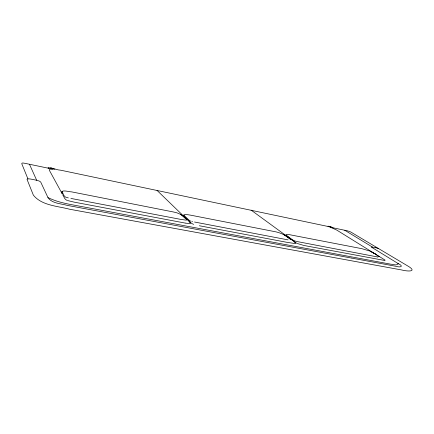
<?xml version="1.0" encoding="UTF-8"?>
<svg xmlns="http://www.w3.org/2000/svg" width="434" height="434" viewBox="0 0 434 434"><rect width="100%" height="100%" fill="white"/><g stroke="black" fill="none" stroke-linecap="round" stroke-linejoin="round"><path stroke-width="0.65" d="M48.141 167.866L48.375 168.213M296.064 243.262L294.881 242.226C288.811 237.127 281.975 232.738 274.011 231.485L190.748 215.188C178.662 212.991 184.938 216.892 190.38 222.371L191.465 223.25M48.163 167.795C52.498 167.481 56.463 170.079 60.863 170.231L328.001 226.472A12.743 2.197 19 0 1 329.417 226.917L329.52 226.955A10.302 1.774 19 0 1 330.41 227.253L336.648 230.015L385.11 260.112M371.661 247.114L372.524 247.125A5.528 0.966 19.8 0 1 373.283 247.266L375.519 247.711M190.423 222.973C186.208 217.852 180.777 213.235 174.001 212.123A2.848 0.635 16.2 0 0 173.649 212.025L71.588 191.866C69.158 191.974 59.507 188.692 62.236 193.879M186.474 220.184L181.135 219.463L70.888 198.425M27.315 179.014L27.933 178.889A5.045 1.112 13.3 0 1 31.476 179.209L35.355 179.991A7.416 1.638 13.3 0 1 36.673 180.256L39.293 181.065L40.698 182.025L48.152 197.975M327.941 226.141L330.741 226.732L332.981 227.79M384.893 260.503L303.979 245.487L297.165 243.458M295.494 243.62L287.406 242.411L199.363 225.751M294.881 242.226L296.493 243.073M377.992 257.036L377.444 256.939M185.258 223.092L189.24 223.608L190.531 223.271M351.171 258.002L67.199 205.369C60.825 203.513 51.988 203.589 47.962 197.562C55.08 201.072 62.854 203.014 70.612 204.506L390.671 264.176C392.689 264.111 397.349 266.205 398.065 263.514C404.374 266.514 400.501 267.729 395.851 266.281L351.41 258.046M185.036 223.049L74.122 202.13L68.127 200.671M194.53 222.024L288.078 239.883M377.292 256.912L295.89 241.315L292.483 239.883L285.876 234.875M331.988 227.584L330.334 226.716M52.509 169.081L25.535 163.434C24.423 163.32 21.472 162.311 21.792 163.797L27.933 178.889M330.339 227.237L347.547 230.845L350.694 231.968L406.804 265.402C418.24 271.798 408.481 271.711 401.721 269.97L69.473 209.204C57.359 205.966 41.767 205.613 33.358 195.137L27.006 179.307M190.38 222.371L189.94 222.235M192.696 221.649L192.349 221.568M68.322 197.899L66.076 197.275A2.555 0.602 13.8 0 1 65.209 196.884L63.955 195.533L61.943 191.323M191.215 221.28L190.504 221.047A2.235 0.51 16.6 0 1 189.582 220.662L183.604 215.014M375.627 254.14L369.887 251.08L361.907 248.687L289.055 234.599A2.593 0.526 18.6 0 0 288.832 234.577C280.435 233.557 293.889 240.588 295.201 242.286M52.373 168.403L53.084 168.853M370.815 251.476L376.045 254.395M344.721 230.248L372.562 247.141M398.727 263.915L371.623 247.25M375.893 254.536L377.515 255.534M377.58 255.577L379.387 256.749M191.785 223.472L192.539 223.873A2.881 0.667 16.7 0 0 193.694 224.324M283.641 234.496L290.916 239.736M251.112 210.137L291.1 239.297M186.094 219.219L186.474 219.626M180.761 214.401L185.047 218.242M157.021 190.401L187.195 219.571M62.089 193.58L49.357 170.285C49.026 168.766 51.494 169.124 52.405 169.059A13.091 2.653 14.1 0 1 53.268 169.097L53.371 169.103A16.156 3.288 14.1 0 1 54.89 169.238M62.67 194.703L64.845 198.669L66.066 199.852A3.217 0.77 13.8 0 0 67.579 200.497M29.463 164.258L36.678 180.278M375.502 247.706A3.732 0.651 19.8 0 1 378.35 248.557M50.648 167.936A1.405 0.277 14 0 1 52.389 168.403"/></g></svg>
